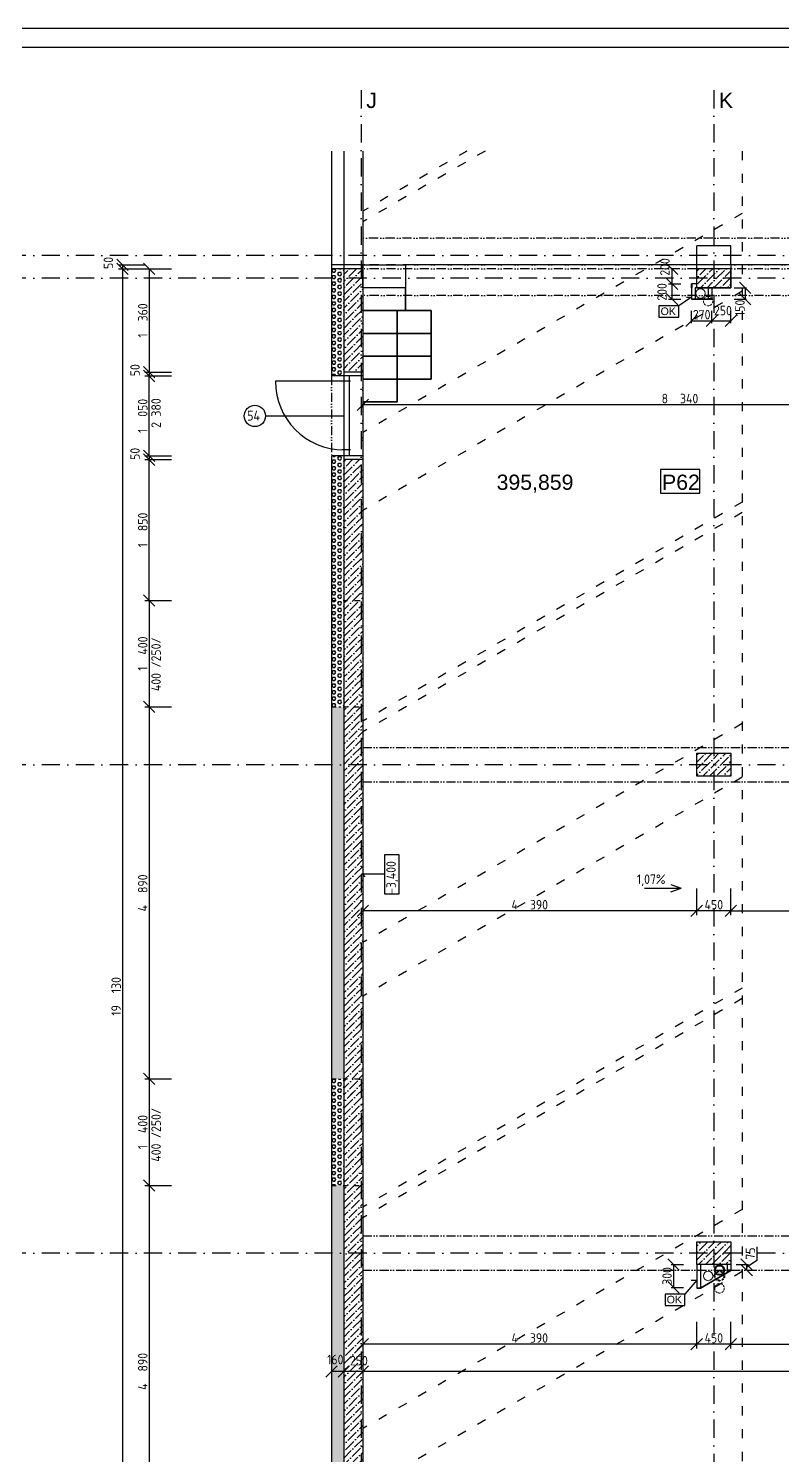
# Model space of a CAD drawing. Extents: x 4511820 to 5180432, y -1526536 to -944957.
# Drawn here: x 5023096 to 5033009, y -1414598 to -1395841 of the extents above; entities that cross this region are included whole.
import ezdxf

# ---------------------------------------------------------------- set-up
doc = ezdxf.new("R2010")
doc.units = 0
doc.header["$MEASUREMENT"] = 0
for name, pattern in [('ACAD_ISO03W100', [30, 12, -18]), ('ACAD_ISO12W100', [22, 12, -3, 0.5, -3, 0.5, -3]), ('BODKOCIARKOVANA_3', [5.6, 3, -1.3, 0, -1.3])]:
    doc.linetypes.add(name, pattern=pattern)
doc.layers.get('0').update_dxf_attribs({"linetype": 'CONTINUOUS'})
doc.layers.get('Defpoints').update_dxf_attribs({"color": 61, "linetype": 'CONTINUOUS'})
for name, color, linetype in [('HATCH', 7, 'CONTINUOUS'), ('KÓTY', 4, 'CONTINUOUS'), ('MÚRY', 1, 'CONTINUOUS'), ('OKNÁ', 143, 'CONTINUOUS'), ('osi', 253, 'CONTINUOUS'), ('Plochy', 41, 'CONTINUOUS'), ('POPIS', 7, 'CONTINUOUS'), ('POZEMOK', 7, 'CONTINUOUS'), ('TENKÁ', 7, 'CONTINUOUS'), ('ŠRAFY', 82, 'CONTINUOUS')]:
    doc.layers.add(name, color=color, linetype=linetype)
doc.layers.add('zz-kanal-daždová', color=136, linetype='CONTINUOUS', lineweight=40)
doc.layers.add('zz-kanal-splaskova', color=37, linetype='CONTINUOUS', lineweight=18)
doc.styles.add('ARIAL', font='arial.ttf')
doc.styles.add('styl1', font='arial.ttf')
doc.styles.add('Style-Arial', font='arial.ttf')
doc.styles.add('STYLE1', font='isocp.shx')
doc.dimstyles.new('STANDARD-50', dxfattribs={"dimtxt": 125, "dimasz": 150, "dimexe": 10, "dimexo": 200, "dimgap": 20, "dimtad": 1, "dimdsep": 46, "dimlunit": 6, "dimtxsty": 'STYLE1', "dimblk1": 'OBLIQUE', "dimblk2": 'OBLIQUE', "dimsah": 1, "dimcen": 2.5, "dimse1": 1, "dimse2": 1, "dimadec": 0, "dimazin": 0, "dimtfac": 1, "dimtmove": 1, "dimatfit": 3, "dimldrblk": 'OBLIQUE', "dimfxl": 1, "dimtolj": 1, "dimtzin": 0, "dimarcsym": 0})
pattern_1 = [(45, (584112, 0), (33.1456304, 121.533978), [156.25, -31.25, 0, -31.25])]
pattern_2 = [(45, (584112, 6290), (33.1456304, 121.533978), [156.25, -31.25, 0, -31.25])]
pattern_3 = [(0, (9e-09, -175781), (0, 43.3012702), [25, -50]), (120, (9e-09, -175781), (-37.5, -21.6506351), [25, -50]), (60, (25, -175781), (-37.5, 21.6506351), [25, -50])]

# ---------------------------------------------------------------- blocks, each defined once
blk = doc.blocks.new('_OBLIQUE')
at = {"color": 0, "linetype": 'ByBlock'}
blk.add_line((-0.5, -0.5), (0.5, 0.5), dxfattribs=at)
blk = doc.blocks.new('*D13475')
at = {"layer": 'Defpoints', "color": 0}
for p in [(5024331, -1398998), (5027055, -1398948), (5027055, -1398998)]:
    blk.add_point(p, dxfattribs=at)
at = {"layer": 'KÓTY', "color": 0, "lineweight": -2}
blk.add_line((5024331, -1398948), (5024331, -1398998), dxfattribs=at)
at = {"layer": 'KÓTY', "color": 0, "linetype": 'ByBlock', "lineweight": -2, "xscale": 150, "yscale": 150, "zscale": 150}
for p, rotation in [((5024331, -1398948), 90), ((5024331, -1398998), 270)]:
    blk.add_blockref('_OBLIQUE', p, dxfattribs=dict(at, rotation=rotation))
at = {"layer": 'KÓTY', "color": 0, "insert": (5024146, -1398922), "char_height": 125, "attachment_point": 5, "rotation": 90, "style": 'STYLE1'}
blk.add_mtext('\\A1;50', dxfattribs=at)
blk = doc.blocks.new('*D13476')
at = {"layer": 'Defpoints', "color": 0}
for p in [(5027055, -1398998), (5024331, -1418128), (5027215, -1418128)]:
    blk.add_point(p, dxfattribs=at)
at = {"layer": 'KÓTY', "color": 0, "lineweight": -2}
blk.add_line((5024331, -1398998), (5024331, -1418128), dxfattribs=at)
at = {"layer": 'KÓTY', "color": 0, "linetype": 'ByBlock', "lineweight": -2, "xscale": 150, "yscale": 150, "zscale": 150}
for p, rotation in [((5024331, -1398998), 90), ((5024331, -1418128), 270)]:
    blk.add_blockref('_OBLIQUE', p, dxfattribs=dict(at, rotation=rotation))
at = {"layer": 'KÓTY', "color": 0, "insert": (5024248, -1408563), "char_height": 125, "attachment_point": 5, "rotation": 90, "style": 'STYLE1'}
blk.add_mtext('\\A1;19ﾠ130', dxfattribs=at)
blk = doc.blocks.new('*D13483')
at = {"layer": 'Defpoints', "color": 0}
for p in [(5027055, -1409648), (5024681, -1411048), (5027055, -1411048)]:
    blk.add_point(p, dxfattribs=at)
at = {"layer": 'KÓTY', "color": 0, "lineweight": -2}
blk.add_line((5024681, -1409648), (5024681, -1411048), dxfattribs=at)
at = {"layer": 'KÓTY', "color": 0, "linetype": 'ByBlock', "lineweight": -2, "xscale": 150, "yscale": 150, "zscale": 150}
for p, rotation in [((5024681, -1409648), 90), ((5024681, -1411048), 270)]:
    blk.add_blockref('_OBLIQUE', p, dxfattribs=dict(at, rotation=rotation))
at = {"layer": 'KÓTY', "color": 0, "insert": (5024598, -1410348), "char_height": 125, "attachment_point": 5, "rotation": 90, "style": 'STYLE1'}
blk.add_mtext('\\A1;1ﾠ400', dxfattribs=at)
blk = doc.blocks.new('*D13484')
at = {"layer": 'Defpoints', "color": 0}
for p in [(5027055, -1411048), (5024681, -1415938), (5027055, -1415938)]:
    blk.add_point(p, dxfattribs=at)
at = {"layer": 'KÓTY', "color": 0, "lineweight": -2}
blk.add_line((5024681, -1411048), (5024681, -1415938), dxfattribs=at)
at = {"layer": 'KÓTY', "color": 0, "linetype": 'ByBlock', "lineweight": -2, "xscale": 150, "yscale": 150, "zscale": 150}
for p, rotation in [((5024681, -1411048), 90), ((5024681, -1415938), 270)]:
    blk.add_blockref('_OBLIQUE', p, dxfattribs=dict(at, rotation=rotation))
at = {"layer": 'KÓTY', "color": 0, "insert": (5024598, -1413493), "char_height": 125, "attachment_point": 5, "rotation": 90, "style": 'STYLE1'}
blk.add_mtext('\\A1;4ﾠ890', dxfattribs=at)
blk = doc.blocks.new('*D14884')
at = {"layer": 'Defpoints', "color": 0}
for p in [(5027260, -1404758), (5024681, -1409648), (5027215, -1409648)]:
    blk.add_point(p, dxfattribs=at)
at = {"layer": 'KÓTY', "color": 0, "lineweight": -2}
blk.add_line((5024681, -1404758), (5024681, -1409648), dxfattribs=at)
at = {"layer": 'KÓTY', "color": 0, "linetype": 'ByBlock', "lineweight": -2, "xscale": 150, "yscale": 150, "zscale": 150}
for p, rotation in [((5024681, -1404758), 90), ((5024681, -1409648), 270)]:
    blk.add_blockref('_OBLIQUE', p, dxfattribs=dict(at, rotation=rotation))
at = {"layer": 'KÓTY', "color": 0, "insert": (5024598, -1407203), "char_height": 125, "attachment_point": 5, "rotation": 90, "style": 'STYLE1'}
blk.add_mtext('\\A1;4ﾠ890', dxfattribs=at)
blk = doc.blocks.new('*D14885')
at = {"layer": 'Defpoints', "color": 0}
for p in [(5027055, -1403358), (5024681, -1404758), (5027055, -1404758)]:
    blk.add_point(p, dxfattribs=at)
at = {"layer": 'KÓTY', "color": 0, "lineweight": -2}
blk.add_line((5024681, -1403358), (5024681, -1404758), dxfattribs=at)
at = {"layer": 'KÓTY', "color": 0, "linetype": 'ByBlock', "lineweight": -2, "xscale": 150, "yscale": 150, "zscale": 150}
for p, rotation in [((5024681, -1403358), 90), ((5024681, -1404758), 270)]:
    blk.add_blockref('_OBLIQUE', p, dxfattribs=dict(at, rotation=rotation))
at = {"layer": 'KÓTY', "color": 0, "insert": (5024598, -1404058), "char_height": 125, "attachment_point": 5, "rotation": 90, "style": 'STYLE1'}
blk.add_mtext('\\A1;1ﾠ400', dxfattribs=at)
blk = doc.blocks.new('*D14888')
at = {"layer": 'Defpoints', "color": 0}
for p in [(5024681, -1401508), (5027215, -1401508), (5027215, -1403358)]:
    blk.add_point(p, dxfattribs=at)
at = {"layer": 'KÓTY', "color": 0, "lineweight": -2}
blk.add_line((5024681, -1403358), (5024681, -1401508), dxfattribs=at)
at = {"layer": 'KÓTY', "color": 0, "linetype": 'ByBlock', "lineweight": -2, "xscale": 150, "yscale": 150, "zscale": 150}
for p, rotation in [((5024681, -1401508), 90), ((5024681, -1403358), 270)]:
    blk.add_blockref('_OBLIQUE', p, dxfattribs=dict(at, rotation=rotation))
at = {"layer": 'KÓTY', "color": 0, "insert": (5024598, -1402433), "char_height": 125, "attachment_point": 5, "rotation": 90, "style": 'STYLE1'}
blk.add_mtext('\\A1;1ﾠ850', dxfattribs=at)
blk = doc.blocks.new('*D14889')
at = {"layer": 'Defpoints', "color": 0}
for p in [(5024681, -1401508), (5027215, -1401458), (5027215, -1401508)]:
    blk.add_point(p, dxfattribs=at)
at = {"layer": 'KÓTY', "color": 0, "lineweight": -2}
blk.add_line((5024681, -1401458), (5024681, -1401508), dxfattribs=at)
at = {"layer": 'KÓTY', "color": 0, "linetype": 'ByBlock', "lineweight": -2, "xscale": 150, "yscale": 150, "zscale": 150}
for p, rotation in [((5024681, -1401458), 90), ((5024681, -1401508), 270)]:
    blk.add_blockref('_OBLIQUE', p, dxfattribs=dict(at, rotation=rotation))
at = {"layer": 'KÓTY', "color": 0, "insert": (5024496, -1401432), "char_height": 125, "attachment_point": 5, "rotation": 90, "style": 'STYLE1'}
blk.add_mtext('\\A1;50', dxfattribs=at)
blk = doc.blocks.new('*D14890')
at = {"layer": 'Defpoints', "color": 0}
for p in [(5024681, -1400408), (5027215, -1400408), (5027215, -1401458)]:
    blk.add_point(p, dxfattribs=at)
at = {"layer": 'KÓTY', "color": 0, "lineweight": -2}
blk.add_line((5024681, -1401458), (5024681, -1400408), dxfattribs=at)
at = {"layer": 'KÓTY', "color": 0, "linetype": 'ByBlock', "lineweight": -2, "xscale": 150, "yscale": 150, "zscale": 150}
for p, rotation in [((5024681, -1400408), 90), ((5024681, -1401458), 270)]:
    blk.add_blockref('_OBLIQUE', p, dxfattribs=dict(at, rotation=rotation))
at = {"layer": 'KÓTY', "color": 0, "insert": (5024598, -1400933), "char_height": 125, "attachment_point": 5, "rotation": 90, "style": 'STYLE1'}
blk.add_mtext('\\A1;1ﾠ050', dxfattribs=at)
blk = doc.blocks.new('*D14891')
at = {"layer": 'Defpoints', "color": 0}
for p in [(5027215, -1400358), (5024681, -1400408), (5027215, -1400408)]:
    blk.add_point(p, dxfattribs=at)
at = {"layer": 'KÓTY', "color": 0, "lineweight": -2}
blk.add_line((5024681, -1400358), (5024681, -1400408), dxfattribs=at)
at = {"layer": 'KÓTY', "color": 0, "linetype": 'ByBlock', "lineweight": -2, "xscale": 150, "yscale": 150, "zscale": 150}
for p, rotation in [((5024681, -1400358), 90), ((5024681, -1400408), 270)]:
    blk.add_blockref('_OBLIQUE', p, dxfattribs=dict(at, rotation=rotation))
at = {"layer": 'KÓTY', "color": 0, "insert": (5024496, -1400332), "char_height": 125, "attachment_point": 5, "rotation": 90, "style": 'STYLE1'}
blk.add_mtext('\\A1;50', dxfattribs=at)
blk = doc.blocks.new('*D14892')
at = {"layer": 'Defpoints', "color": 0}
for p in [(5027055, -1398998), (5024681, -1400358), (5027215, -1400358)]:
    blk.add_point(p, dxfattribs=at)
at = {"layer": 'KÓTY', "color": 0, "lineweight": -2}
blk.add_line((5024681, -1398998), (5024681, -1400358), dxfattribs=at)
at = {"layer": 'KÓTY', "color": 0, "linetype": 'ByBlock', "lineweight": -2, "xscale": 150, "yscale": 150, "zscale": 150}
for p, rotation in [((5024681, -1398998), 90), ((5024681, -1400358), 270)]:
    blk.add_blockref('_OBLIQUE', p, dxfattribs=dict(at, rotation=rotation))
at = {"layer": 'KÓTY', "color": 0, "insert": (5024598, -1399678), "char_height": 125, "attachment_point": 5, "rotation": 90, "style": 'STYLE1'}
blk.add_mtext('\\A1;1ﾠ360', dxfattribs=at)
blk = doc.blocks.new('*D21670')
at = {"layer": 'Defpoints', "color": 0}
for p in [(5027491, -1399348), (5035831, -1399348), (5027491, -1400788)]:
    blk.add_point(p, dxfattribs=at)
at = {"layer": 'KÓTY', "color": 0, "lineweight": -2}
blk.add_line((5035831, -1400788), (5027491, -1400788), dxfattribs=at)
at = {"layer": 'KÓTY', "color": 0, "linetype": 'ByBlock', "lineweight": -2, "xscale": 150, "yscale": 150, "zscale": 150, "rotation": 180}
blk.add_blockref('_OBLIQUE', (5027491, -1400788), dxfattribs=at)
at = {"layer": 'KÓTY', "color": 0, "linetype": 'ByBlock', "lineweight": -2, "xscale": 150, "yscale": 150, "zscale": 150}
blk.add_blockref('_OBLIQUE', (5035831, -1400788), dxfattribs=at)
at = {"layer": 'KÓTY', "color": 0, "insert": (5031661, -1400705), "char_height": 125, "attachment_point": 5, "style": 'STYLE1'}
blk.add_mtext('\\A1;8ﾠ340', dxfattribs=at)
blk = doc.blocks.new('*D21673')
at = {"layer": 'Defpoints', "color": 0}
for p in [(5032331, -1405668), (5035831, -1405668), (5035831, -1407440)]:
    blk.add_point(p, dxfattribs=at)
at = {"layer": 'KÓTY', "color": 0, "lineweight": -2}
blk.add_line((5032331, -1407440), (5035831, -1407440), dxfattribs=at)
at = {"layer": 'KÓTY', "color": 0, "linetype": 'ByBlock', "lineweight": -2, "xscale": 150, "yscale": 150, "zscale": 150, "rotation": 180}
blk.add_blockref('_OBLIQUE', (5032331, -1407440), dxfattribs=at)
at = {"layer": 'KÓTY', "color": 0, "linetype": 'ByBlock', "lineweight": -2, "xscale": 150, "yscale": 150, "zscale": 150}
blk.add_blockref('_OBLIQUE', (5035831, -1407440), dxfattribs=at)
at = {"layer": 'KÓTY', "color": 0, "insert": (5034346, -1407337), "char_height": 125, "attachment_point": 5, "style": 'STYLE1'}
blk.add_mtext('\\A1;3ﾠ500', dxfattribs=at)
blk = doc.blocks.new('*D21674')
at = {"layer": 'Defpoints', "color": 0}
for p in [(5031881, -1405668), (5032331, -1405668), (5031881, -1407440)]:
    blk.add_point(p, dxfattribs=at)
at = {"layer": 'KÓTY', "color": 0, "lineweight": -2}
blk.add_line((5032331, -1407440), (5031881, -1407440), dxfattribs=at)
at = {"layer": 'KÓTY', "color": 0, "linetype": 'ByBlock', "lineweight": -2, "xscale": 150, "yscale": 150, "zscale": 150, "rotation": 180}
blk.add_blockref('_OBLIQUE', (5031881, -1407440), dxfattribs=at)
at = {"layer": 'KÓTY', "color": 0, "linetype": 'ByBlock', "lineweight": -2, "xscale": 150, "yscale": 150, "zscale": 150}
blk.add_blockref('_OBLIQUE', (5032331, -1407440), dxfattribs=at)
at = {"layer": 'KÓTY', "color": 0, "insert": (5032106, -1407358), "char_height": 125, "attachment_point": 5, "style": 'STYLE1'}
blk.add_mtext('\\A1;450', dxfattribs=at)
blk = doc.blocks.new('*D21675')
at = {"layer": 'Defpoints', "color": 0}
for p in [(5027491, -1405668), (5031881, -1405668), (5027491, -1407440)]:
    blk.add_point(p, dxfattribs=at)
at = {"layer": 'KÓTY', "color": 0, "lineweight": -2}
blk.add_line((5031881, -1407440), (5027491, -1407440), dxfattribs=at)
at = {"layer": 'KÓTY', "color": 0, "linetype": 'ByBlock', "lineweight": -2, "xscale": 150, "yscale": 150, "zscale": 150, "rotation": 180}
blk.add_blockref('_OBLIQUE', (5027491, -1407440), dxfattribs=at)
at = {"layer": 'KÓTY', "color": 0, "linetype": 'ByBlock', "lineweight": -2, "xscale": 150, "yscale": 150, "zscale": 150}
blk.add_blockref('_OBLIQUE', (5031881, -1407440), dxfattribs=at)
at = {"layer": 'KÓTY', "color": 0, "insert": (5029686, -1407358), "char_height": 125, "attachment_point": 5, "style": 'STYLE1'}
blk.add_mtext('\\A1;4ﾠ390', dxfattribs=at)
blk = doc.blocks.new('*D21677')
at = {"layer": 'Defpoints', "color": 0}
for p in [(5040671, -1411029), (5027491, -1411104), (5027491, -1413493)]:
    blk.add_point(p, dxfattribs=at)
at = {"layer": 'KÓTY', "color": 0, "lineweight": -2}
blk.add_line((5040671, -1413493), (5027491, -1413493), dxfattribs=at)
at = {"layer": 'KÓTY', "color": 0, "linetype": 'ByBlock', "lineweight": -2, "xscale": 150, "yscale": 150, "zscale": 150, "rotation": 180}
blk.add_blockref('_OBLIQUE', (5027491, -1413493), dxfattribs=at)
at = {"layer": 'KÓTY', "color": 0, "linetype": 'ByBlock', "lineweight": -2, "xscale": 150, "yscale": 150, "zscale": 150}
blk.add_blockref('_OBLIQUE', (5040671, -1413493), dxfattribs=at)
at = {"layer": 'KÓTY', "color": 0, "insert": (5034330, -1413411), "char_height": 125, "attachment_point": 5, "style": 'STYLE1'}
blk.add_mtext('\\A1;13ﾠ180', dxfattribs=at)
blk = doc.blocks.new('*D21680')
at = {"layer": 'Defpoints', "color": 0}
for p in [(5032331, -1411364), (5035831, -1411364), (5035831, -1413136)]:
    blk.add_point(p, dxfattribs=at)
at = {"layer": 'KÓTY', "color": 0, "lineweight": -2}
blk.add_line((5032331, -1413136), (5035831, -1413136), dxfattribs=at)
at = {"layer": 'KÓTY', "color": 0, "linetype": 'ByBlock', "lineweight": -2, "xscale": 150, "yscale": 150, "zscale": 150, "rotation": 180}
blk.add_blockref('_OBLIQUE', (5032331, -1413136), dxfattribs=at)
at = {"layer": 'KÓTY', "color": 0, "linetype": 'ByBlock', "lineweight": -2, "xscale": 150, "yscale": 150, "zscale": 150}
blk.add_blockref('_OBLIQUE', (5035831, -1413136), dxfattribs=at)
at = {"layer": 'KÓTY', "color": 0, "insert": (5034346, -1413033), "char_height": 125, "attachment_point": 5, "style": 'STYLE1'}
blk.add_mtext('\\A1;3ﾠ500', dxfattribs=at)
blk = doc.blocks.new('*D21681')
at = {"layer": 'Defpoints', "color": 0}
for p in [(5031881, -1411364), (5032331, -1411364), (5031881, -1413136)]:
    blk.add_point(p, dxfattribs=at)
at = {"layer": 'KÓTY', "color": 0, "lineweight": -2}
blk.add_line((5032331, -1413136), (5031881, -1413136), dxfattribs=at)
at = {"layer": 'KÓTY', "color": 0, "linetype": 'ByBlock', "lineweight": -2, "xscale": 150, "yscale": 150, "zscale": 150, "rotation": 180}
blk.add_blockref('_OBLIQUE', (5031881, -1413136), dxfattribs=at)
at = {"layer": 'KÓTY', "color": 0, "linetype": 'ByBlock', "lineweight": -2, "xscale": 150, "yscale": 150, "zscale": 150}
blk.add_blockref('_OBLIQUE', (5032331, -1413136), dxfattribs=at)
at = {"layer": 'KÓTY', "color": 0, "insert": (5032106, -1413054), "char_height": 125, "attachment_point": 5, "style": 'STYLE1'}
blk.add_mtext('\\A1;450', dxfattribs=at)
blk = doc.blocks.new('*D21682')
at = {"layer": 'Defpoints', "color": 0}
for p in [(5027491, -1411364), (5031881, -1411364), (5027491, -1413136)]:
    blk.add_point(p, dxfattribs=at)
at = {"layer": 'KÓTY', "color": 0, "lineweight": -2}
blk.add_line((5031881, -1413136), (5027491, -1413136), dxfattribs=at)
at = {"layer": 'KÓTY', "color": 0, "linetype": 'ByBlock', "lineweight": -2, "xscale": 150, "yscale": 150, "zscale": 150, "rotation": 180}
blk.add_blockref('_OBLIQUE', (5027491, -1413136), dxfattribs=at)
at = {"layer": 'KÓTY', "color": 0, "linetype": 'ByBlock', "lineweight": -2, "xscale": 150, "yscale": 150, "zscale": 150}
blk.add_blockref('_OBLIQUE', (5031881, -1413136), dxfattribs=at)
at = {"layer": 'KÓTY', "color": 0, "insert": (5029686, -1413054), "char_height": 125, "attachment_point": 5, "style": 'STYLE1'}
blk.add_mtext('\\A1;4ﾠ390', dxfattribs=at)
blk = doc.blocks.new('*D21687')
at = {"layer": 'Defpoints', "color": 0}
for p in [(5027241, -1413493), (5027241, -1413493), (5027491, -1413493)]:
    blk.add_point(p, dxfattribs=at)
at = {"layer": 'KÓTY', "color": 0, "lineweight": -2}
blk.add_line((5027491, -1413493), (5027241, -1413493), dxfattribs=at)
at = {"layer": 'KÓTY', "color": 0, "linetype": 'ByBlock', "lineweight": -2, "xscale": 150, "yscale": 150, "zscale": 150, "rotation": 180}
blk.add_blockref('_OBLIQUE', (5027241, -1413493), dxfattribs=at)
at = {"layer": 'KÓTY', "color": 0, "linetype": 'ByBlock', "lineweight": -2, "xscale": 150, "yscale": 150, "zscale": 150}
blk.add_blockref('_OBLIQUE', (5027491, -1413493), dxfattribs=at)
at = {"layer": 'KÓTY', "color": 0, "insert": (5027439.5, -1413352), "char_height": 125, "attachment_point": 5, "style": 'STYLE1'}
blk.add_mtext('\\A1;250', dxfattribs=at)
blk = doc.blocks.new('*D21688')
at = {"layer": 'Defpoints', "color": 0}
for p in [(5027081, -1413493), (5027081, -1413493), (5027241, -1413493)]:
    blk.add_point(p, dxfattribs=at)
at = {"layer": 'KÓTY', "color": 0, "lineweight": -2}
blk.add_line((5027241, -1413493), (5027081, -1413493), dxfattribs=at)
at = {"layer": 'KÓTY', "color": 0, "linetype": 'ByBlock', "lineweight": -2, "xscale": 150, "yscale": 150, "zscale": 150, "rotation": 180}
blk.add_blockref('_OBLIQUE', (5027081, -1413493), dxfattribs=at)
at = {"layer": 'KÓTY', "color": 0, "linetype": 'ByBlock', "lineweight": -2, "xscale": 150, "yscale": 150, "zscale": 150}
blk.add_blockref('_OBLIQUE', (5027241, -1413493), dxfattribs=at)
at = {"layer": 'KÓTY', "color": 0, "insert": (5027129, -1413337), "char_height": 125, "attachment_point": 5, "style": 'STYLE1'}
blk.add_mtext('\\A1;160', dxfattribs=at)
blk = doc.blocks.new('*D55319')
at = {"layer": 'Defpoints', "color": 0}
for p in [(5031881, -1412088), (5031575, -1412388), (5031881, -1412388)]:
    blk.add_point(p, dxfattribs=at)
at = {"layer": 'KÓTY', "color": 0, "lineweight": -2}
blk.add_line((5031575, -1412088), (5031575, -1412388), dxfattribs=at)
at = {"layer": 'KÓTY', "color": 0, "linetype": 'ByBlock', "lineweight": -2, "xscale": 150, "yscale": 150, "zscale": 150}
for p, rotation in [((5031575, -1412088), 90), ((5031575, -1412388), 270)]:
    blk.add_blockref('_OBLIQUE', p, dxfattribs=dict(at, rotation=rotation))
at = {"layer": 'KÓTY', "color": 0, "insert": (5031492, -1412238), "char_height": 125, "attachment_point": 5, "rotation": 90, "style": 'STYLE1'}
blk.add_mtext('\\A1;300', dxfattribs=at)
blk = doc.blocks.new('*D55320')
at = {"layer": 'Defpoints', "color": 0}
for p in [(5032331, -1412088), (5032331, -1412163), (5032538, -1412163)]:
    blk.add_point(p, dxfattribs=at)
at = {"layer": 'KÓTY', "color": 0, "lineweight": -2}
for p, q in [((5032670, -1411855), (5032670, -1412033)), ((5032670, -1412033), (5032538, -1412126)), ((5032538, -1412088), (5032538, -1412163))]:
    blk.add_line(p, q, dxfattribs=at)
at = {"layer": 'KÓTY', "color": 0, "linetype": 'ByBlock', "lineweight": -2, "xscale": 150, "yscale": 150, "zscale": 150}
for p, rotation in [((5032538, -1412088), 90), ((5032538, -1412163), 270)]:
    blk.add_blockref('_OBLIQUE', p, dxfattribs=dict(at, rotation=rotation))
at = {"layer": 'KÓTY', "color": 0, "insert": (5032587, -1411944), "char_height": 125, "attachment_point": 5, "rotation": 90, "style": 'STYLE1'}
blk.add_mtext('\\A1;75', dxfattribs=at)
blk = doc.blocks.new('*D55324')
at = {"layer": 'Defpoints', "color": 0}
for p in [(5031893, -1399248), (5032043, -1399398), (5032517, -1399398)]:
    blk.add_point(p, dxfattribs=at)
at = {"layer": 'KÓTY', "color": 0, "lineweight": -2}
blk.add_line((5032517, -1399248), (5032517, -1399398), dxfattribs=at)
at = {"layer": 'KÓTY', "color": 0, "linetype": 'ByBlock', "lineweight": -2, "xscale": 150, "yscale": 150, "zscale": 150}
for p, rotation in [((5032517, -1399248), 90), ((5032517, -1399398), 270)]:
    blk.add_blockref('_OBLIQUE', p, dxfattribs=dict(at, rotation=rotation))
at = {"layer": 'KÓTY', "color": 0, "insert": (5032450, -1399513), "char_height": 125, "attachment_point": 5, "rotation": 90, "style": 'STYLE1'}
blk.add_mtext('\\A1;150', dxfattribs=at)
blk = doc.blocks.new('*D55326')
at = {"layer": 'Defpoints', "color": 0}
for p in [(5031811, -1399323), (5032081, -1399323), (5032081, -1399684)]:
    blk.add_point(p, dxfattribs=at)
at = {"layer": 'KÓTY', "color": 0, "lineweight": -2}
blk.add_line((5031811, -1399684), (5032081, -1399684), dxfattribs=at)
at = {"layer": 'KÓTY', "color": 0, "linetype": 'ByBlock', "lineweight": -2, "xscale": 150, "yscale": 150, "zscale": 150, "rotation": 180}
blk.add_blockref('_OBLIQUE', (5031811, -1399684), dxfattribs=at)
at = {"layer": 'KÓTY', "color": 0, "linetype": 'ByBlock', "lineweight": -2, "xscale": 150, "yscale": 150, "zscale": 150}
blk.add_blockref('_OBLIQUE', (5032081, -1399684), dxfattribs=at)
at = {"layer": 'KÓTY', "color": 0, "insert": (5031946, -1399602), "char_height": 125, "attachment_point": 5, "style": 'STYLE1'}
blk.add_mtext('\\A1;270', dxfattribs=at)
blk = doc.blocks.new('*D55327')
at = {"layer": 'Defpoints', "color": 0}
for p in [(5032081, -1399248), (5032331, -1399248), (5032331, -1399684)]:
    blk.add_point(p, dxfattribs=at)
at = {"layer": 'KÓTY', "color": 0, "lineweight": -2}
blk.add_line((5032081, -1399684), (5032331, -1399684), dxfattribs=at)
at = {"layer": 'KÓTY', "color": 0, "linetype": 'ByBlock', "lineweight": -2, "xscale": 150, "yscale": 150, "zscale": 150, "rotation": 180}
blk.add_blockref('_OBLIQUE', (5032081, -1399684), dxfattribs=at)
at = {"layer": 'KÓTY', "color": 0, "linetype": 'ByBlock', "lineweight": -2, "xscale": 150, "yscale": 150, "zscale": 150}
blk.add_blockref('_OBLIQUE', (5032331, -1399684), dxfattribs=at)
at = {"layer": 'KÓTY', "color": 0, "insert": (5032226, -1399548), "char_height": 125, "attachment_point": 5, "style": 'STYLE1'}
blk.add_mtext('\\A1;250', dxfattribs=at)
blk = doc.blocks.new('*D55328')
at = {"layer": 'Defpoints', "color": 0}
for p in [(5031881, -1398998), (5031556, -1399198), (5031881, -1399198)]:
    blk.add_point(p, dxfattribs=at)
at = {"layer": 'KÓTY', "color": 0, "lineweight": -2}
blk.add_line((5031556, -1398998), (5031556, -1399198), dxfattribs=at)
at = {"layer": 'KÓTY', "color": 0, "linetype": 'ByBlock', "lineweight": -2, "xscale": 150, "yscale": 150, "zscale": 150}
for p, rotation in [((5031556, -1398998), 90), ((5031556, -1399198), 270)]:
    blk.add_blockref('_OBLIQUE', p, dxfattribs=dict(at, rotation=rotation))
at = {"layer": 'KÓTY', "color": 0, "insert": (5031463, -1398975), "char_height": 125, "attachment_point": 5, "rotation": 90, "style": 'STYLE1'}
blk.add_mtext('\\A1;200', dxfattribs=at)
blk = doc.blocks.new('*D55329')
at = {"layer": 'Defpoints', "color": 0}
for p in [(5031811, -1399198), (5031556, -1399398), (5031811, -1399398)]:
    blk.add_point(p, dxfattribs=at)
at = {"layer": 'KÓTY', "color": 0, "lineweight": -2}
blk.add_line((5031556, -1399198), (5031556, -1399398), dxfattribs=at)
at = {"layer": 'KÓTY', "color": 0, "linetype": 'ByBlock', "lineweight": -2, "xscale": 150, "yscale": 150, "zscale": 150}
for p, rotation in [((5031556, -1399198), 90), ((5031556, -1399398), 270)]:
    blk.add_blockref('_OBLIQUE', p, dxfattribs=dict(at, rotation=rotation))
at = {"layer": 'KÓTY', "color": 0, "insert": (5031425, -1399303), "char_height": 125, "attachment_point": 5, "rotation": 90, "style": 'STYLE1'}
blk.add_mtext('\\A1;200', dxfattribs=at)

msp = doc.modelspace()

# ---------------------------------------------------------------- hatches: boundary and pattern name
at = {"layer": 'HATCH'}
h = msp.add_hatch(color=256, dxfattribs=at)
h.dxf.hatch_style = 1
h.paths.add_polyline_path([(5031811, -1399248.048), (5031816, -1399248.048), (5031816, -1399203.048), (5031861, -1399203.048), (5031861, -1399198.048), (5031811, -1399198.048)])
h = msp.add_hatch(color=256, dxfattribs=at)
h.dxf.hatch_style = 1
h.paths.add_polyline_path([(5031861, -1399398.048), (5031861, -1399393.048), (5031816, -1399393.048), (5031816, -1399348.048), (5031811, -1399348.048), (5031811, -1399398.048)])
h = msp.add_hatch(color=256, dxfattribs=at)
h.dxf.hatch_style = 1
h.paths.add_polyline_path([(5032031, -1399398.048), (5032031, -1399393.048), (5032076, -1399393.048), (5032076, -1399348.048), (5032081, -1399348.048), (5032081, -1399398.048)])
at = {"layer": 'TENKÁ'}
h = msp.add_hatch(color=256, dxfattribs=at)
h.dxf.hatch_style = 1
h.paths.add_polyline_path([(5032281, -1412167.347), (5032281, -1412162.347), (5032326, -1412162.347), (5032326, -1412117.347), (5032331, -1412117.347), (5032331, -1412167.347)])
h = msp.add_hatch(color=256, dxfattribs=at)
h.dxf.hatch_style = 1
h.paths.add_polyline_path([(5031931, -1412398.171), (5031931, -1412393.171), (5031886, -1412393.171), (5031886, -1412348.171), (5031881, -1412348.171), (5031881, -1412398.171)])
at = {"layer": 'ŠRAFY'}
h = msp.add_hatch(dxfattribs=at)
h.set_pattern_fill('HEX', color=256, scale=200)
h.set_pattern_definition(pattern_3)
h.paths.add_polyline_path([(5027081, -1400408.048), (5027241, -1400408.048), (5027241, -1400358.048), (5027241, -1398998.048), (5027081, -1398998.048)])
h = msp.add_hatch(dxfattribs=at)
h.set_pattern_fill('ANSI36', color=256, scale=500)
h.set_pattern_definition(pattern_1)
h.paths.add_polyline_path([(5027491, -1400358.048), (5027491, -1399756.204), (5027491, -1399348.048), (5027491, -1398998.048), (5027241, -1398998.048), (5027241, -1400358.048)])
h = msp.add_hatch(dxfattribs=at)
h.set_pattern_fill('ANSI36', color=256, scale=500)
h.set_pattern_definition(pattern_1)
h.paths.add_polyline_path([(5032331, -1398998.048), (5031881, -1398998.048), (5031881, -1399248.048), (5032031, -1399248.048), (5032111, -1399248.048), (5032251, -1399248.048), (5032331, -1399248.048)])
h = msp.add_hatch(dxfattribs=at)
h.set_pattern_fill('HEX', color=256, scale=200)
h.set_pattern_definition(pattern_3)
h.paths.add_polyline_path([(5027081, -1403358.048), (5027241, -1403358.048), (5027241, -1401508.048), (5027241, -1401458.048), (5027081, -1401458.048)])
h = msp.add_hatch(dxfattribs=at)
h.set_pattern_fill('ANSI36', color=256, scale=500)
h.set_pattern_definition(pattern_2)
h.paths.add_polyline_path([(5027491, -1403358.048), (5027491, -1401508.048), (5027241, -1401508.048), (5027241, -1403358.048)])
h = msp.add_hatch(dxfattribs=at)
h.set_pattern_fill('HEX', color=256, scale=200)
h.set_pattern_definition(pattern_3)
h.paths.add_polyline_path([(5027081, -1404758.048), (5027241, -1404758.048), (5027241, -1403358.048), (5027081, -1403358.048)])
h = msp.add_hatch(dxfattribs=at)
h.set_pattern_fill('ANSI36', color=256, scale=500)
h.set_pattern_definition(pattern_2)
h.paths.add_polyline_path([(5027491, -1404758.048), (5027491, -1403358.048), (5027241, -1403358.048), (5027241, -1404758.048)])
h = msp.add_hatch(dxfattribs=at)
h.set_pattern_fill('HEX', color=256, scale=200)
h.set_pattern_definition(pattern_3)
h.paths.add_polyline_path([(5027081, -1404758.048), (5027081, -1409648.048), (5027241, -1409648.048), (5027241, -1404758.048)])
h = msp.add_hatch(dxfattribs=at)
h.set_pattern_fill('ANSI36', color=256, scale=500)
h.set_pattern_definition(pattern_2)
h.paths.add_polyline_path([(5027241, -1409648.048), (5027491, -1409648.048), (5027491, -1404758.048), (5027241, -1404758.048)])
h = msp.add_hatch(dxfattribs=at)
h.set_pattern_fill('ANSI36', color=256, scale=500)
h.set_pattern_definition(pattern_1)
h.paths.add_polyline_path([(5031881, -1405368.048), (5031881, -1405668.048), (5032331, -1405668.048), (5032331, -1405368.048)])
h = msp.add_hatch(dxfattribs=at)
h.set_pattern_fill('HEX', color=256, scale=200)
h.set_pattern_definition(pattern_3)
h.paths.add_polyline_path([(5027241, -1409648.048), (5027081, -1409648.048), (5027081, -1411048.048), (5027241, -1411048.048)])
h = msp.add_hatch(dxfattribs=at)
h.set_pattern_fill('ANSI36', color=256, scale=500)
h.set_pattern_definition(pattern_1)
h.paths.add_polyline_path([(5027241, -1411048.048), (5027491, -1411048.048), (5027491, -1409648.048), (5027241, -1409648.048)])
h = msp.add_hatch(dxfattribs=at)
h.set_pattern_fill('ANSI36', color=256, scale=500)
h.set_pattern_definition(pattern_1)
h.paths.add_polyline_path([(5027241, -1412428.048), (5027491, -1412428.048), (5027491, -1409828.048), (5027241, -1409828.048)])
h = msp.add_hatch(dxfattribs=at)
h.set_pattern_fill('HEX', color=256, scale=200)
h.set_pattern_definition(pattern_3)
h.paths.add_polyline_path([(5027241, -1415938.048), (5027241, -1411048.048), (5027081, -1411048.048), (5027081, -1415938.048)])
h.paths.add_polyline_path([(5026997.701, -1413212), (5027260.299, -1413212), (5027260.299, -1413462), (5026997.701, -1413462)], flags=9)
h = msp.add_hatch(dxfattribs=at)
h.set_pattern_fill('ANSI36', color=256, scale=500)
h.set_pattern_definition(pattern_1)
h.paths.add_polyline_path([(5031881, -1411788.048), (5031881, -1412088.048), (5032031, -1412088.048), (5032111, -1412088.048), (5032251, -1412088.048), (5032331, -1412088.048), (5032331, -1411788.048)])
h = msp.add_hatch(dxfattribs=at)
h.set_pattern_fill('ANSI36', color=256, scale=500)
h.set_pattern_definition(pattern_1)
h.paths.add_polyline_path([(5027241, -1413828.048), (5027491, -1413828.048), (5027491, -1412428.048), (5027241, -1412428.048)])
h = msp.add_hatch(dxfattribs=at)
h.set_pattern_fill('ANSI36', color=256, scale=500)
h.set_pattern_definition(pattern_1)
h.paths.add_polyline_path([(5027491, -1415938.048), (5027491, -1413828.048), (5027241, -1413828.048), (5027241, -1415938.048)])

# ---------------------------------------------------------------- linework, layer by layer
at = {"layer": 'KÓTY'}
for p, q in [((5024277.097, -1398948.048), (5024627.097, -1398948.048)), ((5024277.097, -1398998.048), (5024627.097, -1398998.048)), ((5024627.097, -1398998.048), (5024977.097, -1398998.048)), ((5031508.917, -1399198.048), (5031671.54, -1399198.048)), ((5032373.541, -1399248.048), (5032536.163, -1399248.048)), ((5031508.917, -1399398.048), (5031671.54, -1399398.048)), ((5031811, -1399371.878), (5031644.837, -1399486.915)), ((5031747.233, -1399371.878), (5031811, -1399371.878)), ((5032373.541, -1399398.048), (5032536.163, -1399398.048)), ((5031811, -1399712.432), (5031811, -1399549.81)), ((5032081, -1399712.432), (5032081, -1399549.81)), ((5032331, -1399712.432), (5032331, -1399549.81)), ((5024627.097, -1400358.048), (5024977.097, -1400358.048)), ((5024627.097, -1400408.048), (5024977.097, -1400408.048)), ((5024627.097, -1401458.048), (5024977.097, -1401458.048)), ((5024627.097, -1401508.048), (5024977.097, -1401508.048)), ((5024627.097, -1403358.048), (5024977.097, -1403358.048)), ((5031546.547, -1412088.048), (5031709.17, -1412088.048)), ((5032400.175, -1412088.048), (5032562.797, -1412088.048)), ((5031546.547, -1412388.048), (5031709.17, -1412388.048)), ((5031881, -1412295.732), (5031725.093, -1412478.058)), ((5031809.659, -1412295.732), (5031881, -1412295.732)), ((5031881, -1413189.903), (5031881, -1412839.903))]:
    msp.add_line(p, q, dxfattribs=at)
at = {"layer": 'KÓTY', "ltscale": 25}
for p, q in [((5024627.097, -1404758.048), (5024977.097, -1404758.048)), ((5031881, -1407493.903), (5031881, -1407143.903)), ((5032331, -1407493.903), (5032331, -1407143.903)), ((5024627.097, -1409648.048), (5024977.097, -1409648.048)), ((5024627.097, -1411048.048), (5024977.097, -1411048.048)), ((5032331, -1413189.903), (5032331, -1412839.903))]:
    msp.add_line(p, q, dxfattribs=at)
at = {"layer": 'MÚRY'}
for p, q in [((5027081, -1397450.857), (5027081, -1400408.048)), ((5027491, -1397450.857), (5027491, -1400408.048)), ((5032331, -1398698.048), (5031881, -1398698.048)), ((5031881, -1398948.048), (5031881, -1398698.048)), ((5032331, -1398948.048), (5032331, -1398698.048)), ((5032331, -1398948.048), (5031881, -1398948.048)), ((5032331, -1398998.048), (5031881, -1398998.048)), ((5031881, -1399248.048), (5031881, -1398998.048)), ((5032331, -1399248.048), (5032331, -1398998.048)), ((5031881, -1399248.048), (5032331, -1399248.048)), ((5032181, -1399248.048), (5032331, -1399248.048)), ((5027491, -1400408.048), (5027081, -1400408.048)), ((5027081, -1401458.048), (5027081, -1417968.048)), ((5027491, -1401458.048), (5027081, -1401458.048)), ((5027491, -1401458.048), (5027491, -1418133.048)), ((5031881, -1412088.048), (5031881, -1411788.048)), ((5031881, -1411788.048), (5032331, -1411788.048)), ((5032331, -1411788.048), (5032331, -1412088.048)), ((5032331, -1412088.048), (5031881, -1412088.048))]:
    msp.add_line(p, q, dxfattribs=at)
msp.add_lwpolyline([(5031881, -1405368.048), (5032331, -1405368.048), (5032331, -1405668.048), (5031881, -1405668.048)], close=True, dxfattribs=at)
at = {"layer": 'OKNÁ', "ltscale": 0.25}
for p, q in [((5027241, -1400478.048), (5026341, -1400478.048)), ((5027331, -1400478.048), (5027221, -1400478.048)), ((5027241, -1400408.048), (5027241, -1401458.048)), ((5027311, -1400408.048), (5027311, -1401458.048)), ((5026211.577, -1400933.048), (5027241, -1400933.048)), ((5027331, -1401378.048), (5027221, -1401378.048))]:
    msp.add_line(p, q, dxfattribs=at)
msp.add_circle((5026071.577, -1400933.048), 140, dxfattribs=at)
msp.add_arc((5027241, -1400478.048), 900, 180, 270, dxfattribs=at)
at = {"layer": 'osi', "linetype": 'BODKOCIARKOVANA_3', "ltscale": 80}
for p, q in [((5027471, -1396650.857), (5027471, -1434168.048)), ((5032106, -1396650.857), (5032106, -1434168.048)), ((5041881, -1398823.048), (4978211, -1398823.048)), ((5041881, -1399123.048), (4978211, -1399123.048)), ((5041881, -1405518.048), (4978211, -1405518.048)), ((5041881, -1411938.048), (4978211, -1411938.048))]:
    msp.add_line(p, q, dxfattribs=at)
at = {"layer": 'Plochy'}
for points in [[(5028051, -1399248.048), (5027491, -1399248.048), (5027491, -1398948.048), (5028051, -1398948.048)], [(5027491, -1431558.048), (5040671, -1431558.048), (5040671, -1405668.048), (5035831, -1405668.048), (5035831, -1398948.048), (5032331, -1398948.048), (5032331, -1399248.048), (5031881, -1399248.048), (5031881, -1398948.048), (5028051, -1398948.048), (5028051, -1399548.048), (5028391, -1399548.048), (5028391, -1400448.048), (5027941, -1400448.048), (5027941, -1400748.048), (5027491, -1400748.048)], [(5028051, -1399248.048), (5027491, -1399248.048), (5027491, -1399548.048), (5028051, -1399548.048)], [(5027941, -1399548.048), (5027491, -1399548.048), (5027491, -1399848.048), (5027941, -1399848.048)], [(5028391, -1399548.048), (5027941, -1399548.048), (5027941, -1399848.048), (5028391, -1399848.048)], [(5027941, -1399848.048), (5027491, -1399848.048), (5027491, -1400148.048), (5027941, -1400148.048)], [(5028391, -1399848.048), (5027941, -1399848.048), (5027941, -1400148.048), (5028391, -1400148.048)], [(5027941, -1400148.048), (5027491, -1400148.048), (5027491, -1400448.048), (5027941, -1400448.048)], [(5028391, -1400148.048), (5027941, -1400148.048), (5027941, -1400448.048), (5028391, -1400448.048)], [(5027941, -1400448.048), (5027491, -1400448.048), (5027491, -1400748.048), (5027941, -1400748.048)]]:
    msp.add_lwpolyline(points, close=True, dxfattribs=at)
at = {"layer": 'POPIS', "color": 8, "ltscale": 0.25}
msp.add_lwpolyline([(5031923, -1401635.75), (5031406.6, -1401635.75), (5031406.6, -1401947.95), (5031923, -1401947.95)], close=True, dxfattribs=at)
at = {"layer": 'POZEMOK', "linetype": 'ACAD_ISO03W100', "ltscale": 10}
for p, q in [((5029100.702, -1397450.857), (5027491, -1398380.219)), ((5028860.702, -1397450.857), (5027491, -1398241.655)), ((5032481, -1397450.857), (5032481, -1431508.048)), ((5032481, -1398270.522), (5027491, -1401151.5)), ((5032481, -1399294.396), (5027491, -1402175.373)), ((5032481, -1402065.677), (5027491, -1404946.655)), ((5032481, -1402204.241), (5027491, -1405085.219)), ((5032481, -1404975.522), (5027491, -1407856.5)), ((5032481, -1405681.896), (5027491, -1408562.873)), ((5032481, -1408453.177), (5027491, -1411334.155)), ((5032481, -1408591.741), (5027491, -1411472.719)), ((5032481, -1411363.022), (5027491, -1414244)), ((5032481, -1412180.511), (5027491, -1415061.489))]:
    msp.add_line(p, q, dxfattribs=at)
at = {"layer": 'TENKÁ', "color": 7}
for p, q in [((5054537, -1395840.921), (4975746, -1395840.921)), ((5054287, -1396090.921), (4975996, -1396090.921))]:
    msp.add_line(p, q, dxfattribs=at)
at = {"layer": 'TENKÁ'}
for p, q in [((5027241, -1397450.857), (5027241, -1400408.048)), ((5027491, -1398948.048), (5027081, -1398948.048)), ((5027491, -1398998.048), (5027081, -1398998.048)), ((5031811, -1399248.048), (5031811, -1399198.048)), ((5031881, -1399198.048), (5031811, -1399198.048)), ((5031811, -1399248.048), (5031811, -1399398.048)), ((5031816, -1399248.048), (5031811, -1399248.048)), ((5031816, -1399248.048), (5031811, -1399248.048)), ((5031816, -1399248.048), (5031811, -1399248.048)), ((5031816, -1399203.048), (5031816, -1399248.048)), ((5031861, -1399248.048), (5031861, -1399398.048)), ((5031881, -1399248.048), (5031861, -1399248.048)), ((5032031, -1399248.048), (5032031, -1399398.048)), ((5032081, -1399248.048), (5032081, -1399398.048)), ((5031811, -1399393.048), (5032031, -1399393.048)), ((5031811, -1399398.048), (5032031, -1399398.048)), ((5031861, -1399398.048), (5031811, -1399398.048)), ((5031816, -1399393.048), (5031861, -1399393.048)), ((5031866, -1399348.048), (5031861, -1399348.048)), ((5031861, -1399393.048), (5031861, -1399398.048)), ((5032026, -1399348.048), (5032031, -1399348.048)), ((5032076, -1399393.048), (5032031, -1399393.048)), ((5032031, -1399393.048), (5032031, -1399398.048)), ((5032031, -1399398.048), (5032081, -1399398.048)), ((5027491, -1400358.048), (5027241, -1400358.048)), ((5027241, -1401458.048), (5027241, -1418128.048)), ((5027491, -1401508.048), (5027241, -1401508.048)), ((5031194.5, -1407140), (5031677, -1407140)), ((5031543, -1407093), (5031677, -1407140)), ((5031543, -1407187), (5031677, -1407140)), ((5031881, -1412088.048), (5031881, -1412398.171)), ((5031931, -1412088.048), (5031931, -1412398.171)), ((5031931, -1412392.398), (5032331, -1412161.458)), ((5031931, -1412398.171), (5032331, -1412167.231)), ((5032281, -1412088.048), (5032281, -1412190.325)), ((5032326, -1412162.347), (5032281, -1412162.347)), ((5032326, -1412167.347), (5032281, -1412167.347)), ((5032331, -1412088.048), (5032331, -1412167.231)), ((5031881, -1412398.171), (5031931, -1412398.171)), ((5031886, -1412393.171), (5031931, -1412393.171))]:
    msp.add_line(p, q, dxfattribs=at)
at = {"layer": 'TENKÁ', "linetype": 'ACAD_ISO12W100', "ltscale": 10}
for p, q in [((5040671, -1398598.048), (5027491, -1398598.048)), ((5031881, -1398948.048), (5027491, -1398948.048)), ((5031881, -1398998.048), (5027491, -1398998.048)), ((5035831, -1398948.048), (5032331, -1398948.048)), ((5035831, -1398998.048), (5032331, -1398998.048)), ((5036281, -1399348.048), (5027491, -1399348.048)), ((5027081, -1400408.048), (5027081, -1401458.048)), ((5027491, -1400408.048), (5027491, -1401458.048)), ((5027491, -1405293.048), (5036281, -1405293.048)), ((5027491, -1405743.048), (5036281, -1405743.048)), ((5027491, -1411713.048), (5040671, -1411713.048)), ((5027491, -1412163.048), (5040671, -1412163.048))]:
    msp.add_line(p, q, dxfattribs=at)
at = {"layer": 'TENKÁ', "linetype": 'ACAD_ISO03W100', "ltscale": 5}
for p, q in [((5027081, -1403358.048), (5027491, -1403358.048)), ((5027081, -1403358.048), (5027491, -1403358.048)), ((5027081, -1404758.048), (5027491, -1404758.048)), ((5027081, -1404758.048), (5027491, -1404758.048)), ((5027081, -1409648.048), (5027491, -1409648.048)), ((5027081, -1411048.048), (5027491, -1411048.048))]:
    msp.add_line(p, q, dxfattribs=at)
at = {"layer": 'TENKÁ', "ltscale": 0.25}
for p in [(5027774.75, -1406958.325), (5027520.5, -1406991.723)]:
    msp.add_line(p, (5027491, -1406958.325), dxfattribs=at)
at = {"layer": 'TENKÁ'}
for points in [[(5031644.837, -1399486.915), (5031385.249, -1399486.915), (5031385.249, -1399634.478), (5031644.837, -1399634.478)], [(5031725.093, -1412478.058), (5031465.506, -1412478.058), (5031465.506, -1412625.621), (5031725.093, -1412625.621)]]:
    msp.add_lwpolyline(points, close=True, dxfattribs=at)
at = {"layer": 'TENKÁ', "ltscale": 0.25}
msp.add_lwpolyline([(5027971, -1406701.009), (5027774.75, -1406701.009), (5027774.75, -1407215.641), (5027971, -1407215.641)], close=True, dxfattribs=at)
at = {"layer": 'zz-kanal-daždová'}
msp.add_circle((5032181, -1412163.048), 62.5, dxfattribs=at)
at = {"layer": 'zz-kanal-daždová', "linetype": 'ACAD_ISO12W100', "ltscale": 2}
msp.add_circle((5032181, -1412238.048), 62.5, dxfattribs=at)
at = {"layer": 'zz-kanal-splaskova'}
for centre in [(5031931, -1399323.048), (5032031, -1412238.048)]:
    msp.add_circle(centre, 62.5, dxfattribs=at)
at = {"layer": 'zz-kanal-splaskova', "linetype": 'ACAD_ISO12W100', "ltscale": 2}
for centre in [(5032031, -1399423.048), (5032181, -1412400.548)]:
    msp.add_circle(centre, 62.5, dxfattribs=at)

# ---------------------------------------------------------------- texts
at = {"layer": 'KÓTY', "char_height": 125, "attachment_point": 5, "rotation": 90, "style": 'STYLE1'}
for s, insert in [('\\A1;2 380', (5024772.957, -1400895.503)), ('\\A1;400 /250/', (5024772.957, -1404197.503)), ('\\A1;400 /250/', (5024772.957, -1410383.003))]:
    msp.add_mtext(s, dxfattribs=dict(at, insert=insert))
at = {"layer": 'Plochy', "style": 'Style-Arial'}
msp.add_text('395,859', height=200, dxfattribs=at).set_placement((5029250.466, -1401904.714))
at = {"layer": 'POPIS', "color": 8, "ltscale": 0.25, "style": 'Style-Arial'}
msp.add_text('P62', height=200, dxfattribs=at).set_placement((5031425.466, -1401904.714))
at = {"layer": 'TENKÁ', "ltscale": 0.25}
for s, height, style, p in [('J', 200, 'styl1', (5027536.554, -1396885.357)), ('K', 200, 'styl1', (5032171.554, -1396885.357)), ('1,07%', 125, 'STYLE1', (5031095.082, -1407085.289))]:
    msp.add_text(s, height=height, dxfattribs=dict(at, style=style)).set_placement(p)
at = {"layer": 'TENKÁ'}
for s, height, style, p in [('OK', 100, 'ARIAL', (5031406.16, -1399607.807)), ('54', 130, 'STYLE1', (5025968.576, -1400994.174)), ('OK', 100, 'ARIAL', (5031486.417, -1412598.949))]:
    msp.add_text(s, height=height, dxfattribs=dict(at, style=style)).set_placement(p)
at = {"layer": 'TENKÁ', "ltscale": 0.25, "style": 'STYLE1'}
msp.add_text('-3,400', height=125, rotation=90, dxfattribs=at).set_placement((5027924.951, -1407216.751))

# ---------------------------------------------------------------- dimensions: what is measured, and where the dimension line sits
at = {"layer": 'KÓTY'}
for base, p1, p2, picture, middle in [((5024330.5, -1398998.048), (5027054.5, -1398948.048), (5027054.5, -1398998.048), '*D13475', (5024145.5, -1398922.298)), ((5024680.5, -1411048.048), (5027054.5, -1409648.048), (5027054.5, -1411048.048), '*D13483', (5024597.957, -1410348.048)), ((5024680.5, -1415938.048), (5027054.5, -1411048.048), (5027054.5, -1415938.048), '*D13484', (5024597.957, -1413493.048))]:
    dim = msp.add_linear_dim(base=base, p1=p1, p2=p2, angle=90, dimstyle='STANDARD-50', dxfattribs=at)
    dim.commit()
    dim.dimension.update_dxf_attribs({"geometry": picture, "text_midpoint": middle})
for base, p1, p2, picture, middle in [((5031555.685, -1399198.048), (5031881, -1398998.048), (5031881, -1399198.048), '*D55328', (5031545.686, -1398974.798)), ((5031555.685, -1399398.048), (5031811, -1399198.048), (5031811, -1399398.048), '*D55329', (5031507.533, -1399303.403)), ((5032516.608, -1399398.048), (5031893.309, -1399248.048), (5032043.309, -1399398.048), '*D55324', (5032532.54, -1399513.115)), ((5032538.164, -1412163.048), (5032331, -1412088.048), (5032331, -1412163.048), '*D55320', (5032669.575, -1412012.968))]:
    dim = msp.add_linear_dim(base=base, p1=p1, p2=p2, angle=90, dimstyle='STANDARD-50', override={"dimtxsty": 'STYLE1', "dimldrblk": 'OBLIQUE'}, dxfattribs=at)
    dim.commit()
    dim.dimension.update_dxf_attribs({"geometry": picture, "text_midpoint": middle, "dimtype": 160})
for base, p1, p2, picture, middle in [((5024330.5, -1418128.048), (5027054.5, -1398998.048), (5027214.5, -1418128.048), '*D13476', (5024247.957, -1408563.048)), ((5024680.5, -1400358.048), (5027054.5, -1398998.048), (5027214.5, -1400358.048), '*D14892', (5024597.957, -1399678.048)), ((5024680.5, -1400408.048), (5027214.5, -1400358.048), (5027214.5, -1400408.048), '*D14891', (5024495.5, -1400332.298)), ((5024680.5, -1400408.048), (5027214.5, -1401458.048), (5027214.5, -1400408.048), '*D14890', (5024597.957, -1400933.048)), ((5024680.5, -1401508.048), (5027214.5, -1401458.048), (5027214.5, -1401508.048), '*D14889', (5024495.5, -1401432.298)), ((5024680.5, -1401508.048), (5027214.5, -1403358.048), (5027214.5, -1401508.048), '*D14888', (5024597.957, -1402433.048)), ((5024680.5, -1404758.048), (5027054.5, -1403358.048), (5027054.5, -1404758.048), '*D14885', (5024597.957, -1404058.048)), ((5024680.5, -1409648.048), (5027259.5, -1404758.048), (5027214.5, -1409648.048), '*D14884', (5024597.957, -1407203.048)), ((5031574.539, -1412388.048), (5031881, -1412088.048), (5031881, -1412388.048), '*D55319', (5031492.039, -1412238.048))]:
    dim = msp.add_linear_dim(base=base, p1=p1, p2=p2, angle=90, dimstyle='STANDARD-50', override={"dimtxsty": 'STYLE1', "dimldrblk": 'OBLIQUE'}, dxfattribs=at)
    dim.commit()
    dim.dimension.update_dxf_attribs({"geometry": picture, "text_midpoint": middle})
for base, p1, p2, picture, middle in [((5032331, -1399684.125), (5032081, -1399248.048), (5032331, -1399248.048), '*D55327', (5032225.523, -1399630.888)), ((5035831, -1407440.5), (5032331, -1405668.048), (5035831, -1405668.048), '*D21673', (5034346.5, -1407419.5)), ((5027491, -1413493), (5040671, -1411029.048), (5027491, -1411104.048), '*D21677', (5034330, -1413494)), ((5035831, -1413136.5), (5032331, -1411364.048), (5035831, -1411364.048), '*D21680', (5034346.5, -1413115.5))]:
    dim = msp.add_linear_dim(base=base, p1=p1, p2=p2, dimstyle='STANDARD-50', override={"dimtxsty": 'STYLE1', "dimldrblk": 'OBLIQUE'}, dxfattribs=at)
    dim.commit()
    dim.dimension.update_dxf_attribs({"geometry": picture, "text_midpoint": middle, "dimtype": 160})
for base, p1, p2, picture, middle in [((5027491, -1400787.548), (5035831, -1399348.048), (5027491, -1399348.048), '*D21670', (5031661, -1400705.006)), ((5032081, -1399684.125), (5031811, -1399323.048), (5032081, -1399323.048), '*D55326', (5031946, -1399601.625)), ((5027491, -1407440.5), (5031881, -1405668.048), (5027491, -1405668.048), '*D21675', (5029686, -1407357.957)), ((5031881, -1407440.5), (5032331, -1405668.048), (5031881, -1405668.048), '*D21674', (5032106, -1407358)), ((5027491, -1413136.5), (5031881, -1411364.048), (5027491, -1411364.048), '*D21682', (5029686, -1413053.957)), ((5031881, -1413136.5), (5032331, -1411364.048), (5031881, -1411364.048), '*D21681', (5032106, -1413054))]:
    dim = msp.add_linear_dim(base=base, p1=p1, p2=p2, dimstyle='STANDARD-50', override={"dimtxsty": 'STYLE1', "dimldrblk": 'OBLIQUE'}, dxfattribs=at)
    dim.commit()
    dim.dimension.update_dxf_attribs({"geometry": picture, "text_midpoint": middle})
for base, p1, p2, picture, middle in [((5027081, -1413493), (5027241, -1413493), (5027081, -1413493), '*D21688', (5027129, -1413419.5)), ((5027241, -1413493), (5027491, -1413493), (5027241, -1413493), '*D21687', (5027439.5, -1413434.5))]:
    dim = msp.add_linear_dim(base=base, p1=p1, p2=p2, dimstyle='STANDARD-50', dxfattribs=at)
    dim.commit()
    dim.dimension.update_dxf_attribs({"geometry": picture, "text_midpoint": middle, "dimtype": 160})

doc.saveas('drawing.dxf')
